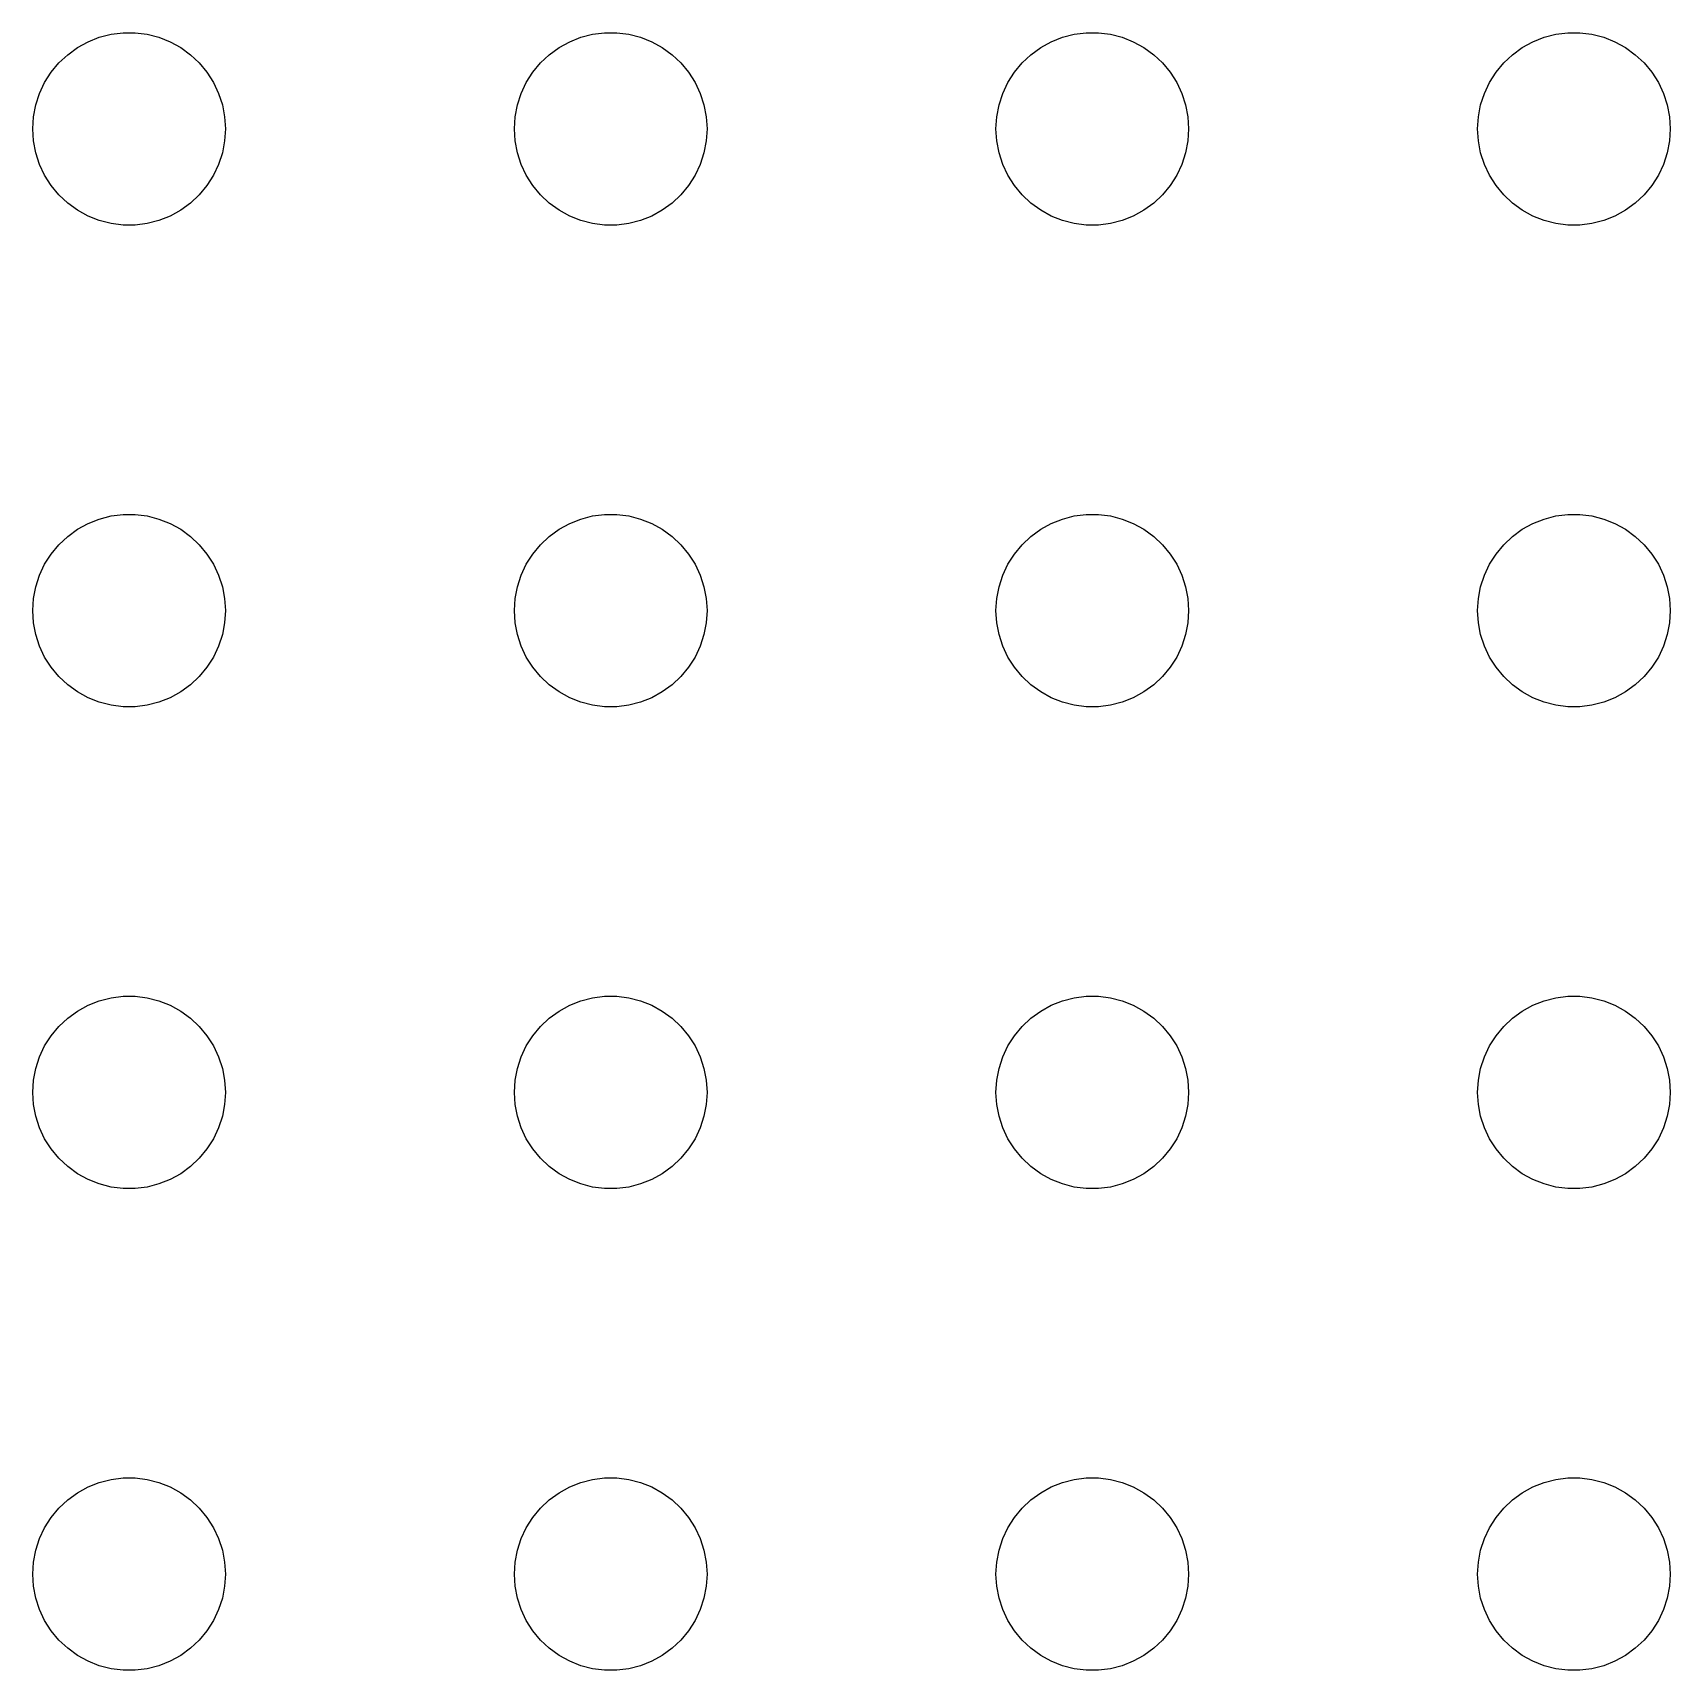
# Model space of a CAD drawing. Header units: metres. Extents: x -134 to 134, y -134 to 134.
# Drawn here: x 36 to 61.5, y -99 to -73.5 of the extents above; entities that cross this region are included whole.
import ezdxf

# ---------------------------------------------------------------- set-up
doc = ezdxf.new("R2010")
doc.units = ezdxf.units.M

msp = doc.modelspace()

# ---------------------------------------------------------------- linework, layer by layer
for p, q in [((36.6963, -73.7335), (36.8613, -73.6428)), ((36.8613, -73.6428), (37.0365, -73.5734)), ((37.0365, -73.5734), (37.2189, -73.5266)), ((37.2189, -73.5266), (37.4058, -73.503)), ((37.4058, -73.503), (37.5942, -73.503)), ((37.5942, -73.503), (37.7811, -73.5266)), ((37.7811, -73.5266), (37.9635, -73.5734)), ((37.9635, -73.5734), (38.1387, -73.6428)), ((38.1387, -73.6428), (38.3037, -73.7335)), ((44.1963, -73.7335), (44.3613, -73.6428)), ((44.3613, -73.6428), (44.5365, -73.5734)), ((44.5365, -73.5734), (44.7189, -73.5266)), ((44.7189, -73.5266), (44.9058, -73.503)), ((44.9058, -73.503), (45.0942, -73.503)), ((45.0942, -73.503), (45.2811, -73.5266)), ((45.2811, -73.5266), (45.4635, -73.5734)), ((45.4635, -73.5734), (45.6387, -73.6428)), ((45.6387, -73.6428), (45.8037, -73.7335)), ((51.6963, -73.7335), (51.8613, -73.6428)), ((51.8613, -73.6428), (52.0365, -73.5734)), ((52.0365, -73.5734), (52.2189, -73.5266)), ((52.2189, -73.5266), (52.4058, -73.503)), ((52.4058, -73.503), (52.5942, -73.503)), ((52.5942, -73.503), (52.7811, -73.5266)), ((52.7811, -73.5266), (52.9635, -73.5734)), ((52.9635, -73.5734), (53.1387, -73.6428)), ((53.1387, -73.6428), (53.3037, -73.7335)), ((59.1963, -73.7335), (59.3613, -73.6428)), ((59.3613, -73.6428), (59.5365, -73.5734)), ((59.5365, -73.5734), (59.7189, -73.5266)), ((59.7189, -73.5266), (59.9058, -73.503)), ((59.9058, -73.503), (60.0942, -73.503)), ((60.0942, -73.503), (60.2811, -73.5266)), ((60.2811, -73.5266), (60.4635, -73.5734)), ((60.4635, -73.5734), (60.6387, -73.6428)), ((60.6387, -73.6428), (60.8037, -73.7335)), ((36.4065, -73.9732), (36.5439, -73.8442)), ((36.5439, -73.8442), (36.6963, -73.7335)), ((38.3037, -73.7335), (38.4561, -73.8442)), ((38.4561, -73.8442), (38.5934, -73.9732)), ((43.9065, -73.9732), (44.0439, -73.8442)), ((44.0439, -73.8442), (44.1963, -73.7335)), ((45.8037, -73.7335), (45.9561, -73.8442)), ((45.9561, -73.8442), (46.0934, -73.9732)), ((51.4065, -73.9732), (51.5439, -73.8442)), ((51.5439, -73.8442), (51.6963, -73.7335)), ((53.3037, -73.7335), (53.4561, -73.8442)), ((53.4561, -73.8442), (53.5934, -73.9732)), ((58.9065, -73.9732), (59.0439, -73.8442)), ((59.0439, -73.8442), (59.1963, -73.7335)), ((60.8037, -73.7335), (60.9561, -73.8442)), ((60.9561, -73.8442), (61.0934, -73.9732)), ((36.1855, -74.2774), (36.2865, -74.1183)), ((36.2865, -74.1183), (36.4065, -73.9732)), ((38.5934, -73.9732), (38.7135, -74.1183)), ((38.7135, -74.1183), (38.8145, -74.2774)), ((43.6855, -74.2774), (43.7865, -74.1183)), ((43.7865, -74.1183), (43.9065, -73.9732)), ((46.0934, -73.9732), (46.2135, -74.1183)), ((46.2135, -74.1183), (46.3145, -74.2774)), ((51.1855, -74.2774), (51.2865, -74.1183)), ((51.2865, -74.1183), (51.4065, -73.9732)), ((53.5934, -73.9732), (53.7135, -74.1183)), ((53.7135, -74.1183), (53.8145, -74.2774)), ((58.6855, -74.2774), (58.7865, -74.1183)), ((58.7865, -74.1183), (58.9065, -73.9732)), ((61.0934, -73.9732), (61.2135, -74.1183)), ((61.2135, -74.1183), (61.3145, -74.2774)), ((36.0471, -74.627), (36.1053, -74.4478)), ((36.1053, -74.4478), (36.1855, -74.2774)), ((38.8145, -74.2774), (38.8947, -74.4478)), ((38.8947, -74.4478), (38.9529, -74.627)), ((43.5471, -74.627), (43.6053, -74.4478)), ((43.6053, -74.4478), (43.6855, -74.2774)), ((46.3145, -74.2774), (46.3947, -74.4478)), ((46.3947, -74.4478), (46.4529, -74.627)), ((51.0471, -74.627), (51.1053, -74.4478)), ((51.1053, -74.4478), (51.1855, -74.2774)), ((53.8145, -74.2774), (53.8947, -74.4478)), ((53.8947, -74.4478), (53.9529, -74.627)), ((58.5471, -74.627), (58.6053, -74.4478)), ((58.6053, -74.4478), (58.6855, -74.2774)), ((61.3145, -74.2774), (61.3947, -74.4478)), ((61.3947, -74.4478), (61.4529, -74.627)), ((36.0118, -74.812), (36.0471, -74.627)), ((38.9529, -74.627), (38.9882, -74.812)), ((43.5118, -74.812), (43.5471, -74.627)), ((46.4529, -74.627), (46.4882, -74.812)), ((51.0118, -74.812), (51.0471, -74.627)), ((53.9529, -74.627), (53.9882, -74.812)), ((58.5118, -74.812), (58.5471, -74.627)), ((61.4529, -74.627), (61.4882, -74.812)), ((36, -75), (36.0118, -74.812)), ((38.9882, -74.812), (39, -75)), ((43.5, -75), (43.5118, -74.812)), ((46.4882, -74.812), (46.5, -75)), ((51, -75), (51.0118, -74.812)), ((53.9882, -74.812), (54, -75)), ((58.5, -75), (58.5118, -74.812)), ((61.4882, -74.812), (61.5, -75)), ((36.0118, -75.188), (36, -75)), ((36.0471, -75.373), (36.0118, -75.188)), ((38.9882, -75.188), (38.9529, -75.373)), ((39, -75), (38.9882, -75.188)), ((43.5118, -75.188), (43.5, -75)), ((43.5471, -75.373), (43.5118, -75.188)), ((46.4882, -75.188), (46.4529, -75.373)), ((46.5, -75), (46.4882, -75.188)), ((51.0118, -75.188), (51, -75)), ((51.0471, -75.373), (51.0118, -75.188)), ((53.9882, -75.188), (53.9529, -75.373)), ((54, -75), (53.9882, -75.188)), ((58.5118, -75.188), (58.5, -75)), ((58.5471, -75.373), (58.5118, -75.188)), ((61.4882, -75.188), (61.4529, -75.373)), ((61.5, -75), (61.4882, -75.188)), ((36.1053, -75.5522), (36.0471, -75.373)), ((38.9529, -75.373), (38.8947, -75.5522)), ((43.6053, -75.5522), (43.5471, -75.373)), ((46.4529, -75.373), (46.3947, -75.5522)), ((51.1053, -75.5522), (51.0471, -75.373)), ((53.9529, -75.373), (53.8947, -75.5522)), ((58.6053, -75.5522), (58.5471, -75.373)), ((61.4529, -75.373), (61.3947, -75.5522)), ((36.1855, -75.7226), (36.1053, -75.5522)), ((36.2865, -75.8817), (36.1855, -75.7226)), ((38.8145, -75.7226), (38.7135, -75.8817)), ((38.8947, -75.5522), (38.8145, -75.7226)), ((43.6855, -75.7226), (43.6053, -75.5522)), ((43.7865, -75.8817), (43.6855, -75.7226)), ((46.3145, -75.7226), (46.2135, -75.8817)), ((46.3947, -75.5522), (46.3145, -75.7226)), ((51.1855, -75.7226), (51.1053, -75.5522)), ((51.2865, -75.8817), (51.1855, -75.7226)), ((53.8145, -75.7226), (53.7135, -75.8817)), ((53.8947, -75.5522), (53.8145, -75.7226)), ((58.6855, -75.7226), (58.6053, -75.5522)), ((58.7865, -75.8817), (58.6855, -75.7226)), ((61.3145, -75.7226), (61.2135, -75.8817)), ((61.3947, -75.5522), (61.3145, -75.7226)), ((36.4065, -76.0268), (36.2865, -75.8817)), ((38.7135, -75.8817), (38.5934, -76.0268)), ((43.9065, -76.0268), (43.7865, -75.8817)), ((46.2135, -75.8817), (46.0934, -76.0268)), ((51.4065, -76.0268), (51.2865, -75.8817)), ((53.7135, -75.8817), (53.5934, -76.0268)), ((58.9065, -76.0268), (58.7865, -75.8817)), ((61.2135, -75.8817), (61.0934, -76.0268)), ((36.5439, -76.1558), (36.4065, -76.0268)), ((36.6963, -76.2665), (36.5439, -76.1558)), ((38.4561, -76.1558), (38.3037, -76.2665)), ((38.5934, -76.0268), (38.4561, -76.1558)), ((44.0439, -76.1558), (43.9065, -76.0268)), ((44.1963, -76.2665), (44.0439, -76.1558)), ((45.9561, -76.1558), (45.8037, -76.2665)), ((46.0934, -76.0268), (45.9561, -76.1558)), ((51.5439, -76.1558), (51.4065, -76.0268)), ((51.6963, -76.2665), (51.5439, -76.1558)), ((53.4561, -76.1558), (53.3037, -76.2665)), ((53.5934, -76.0268), (53.4561, -76.1558)), ((59.0439, -76.1558), (58.9065, -76.0268)), ((59.1963, -76.2665), (59.0439, -76.1558)), ((60.9561, -76.1558), (60.8037, -76.2665)), ((61.0934, -76.0268), (60.9561, -76.1558)), ((36.8613, -76.3572), (36.6963, -76.2665)), ((37.0365, -76.4266), (36.8613, -76.3572)), ((37.2189, -76.4734), (37.0365, -76.4266)), ((37.4058, -76.497), (37.2189, -76.4734)), ((37.5942, -76.497), (37.4058, -76.497)), ((37.7811, -76.4734), (37.5942, -76.497)), ((37.9635, -76.4266), (37.7811, -76.4734)), ((38.1387, -76.3572), (37.9635, -76.4266)), ((38.3037, -76.2665), (38.1387, -76.3572)), ((44.3613, -76.3572), (44.1963, -76.2665)), ((44.5365, -76.4266), (44.3613, -76.3572)), ((44.7189, -76.4734), (44.5365, -76.4266)), ((44.9058, -76.497), (44.7189, -76.4734)), ((45.0942, -76.497), (44.9058, -76.497)), ((45.2811, -76.4734), (45.0942, -76.497)), ((45.4635, -76.4266), (45.2811, -76.4734)), ((45.6387, -76.3572), (45.4635, -76.4266)), ((45.8037, -76.2665), (45.6387, -76.3572)), ((51.8613, -76.3572), (51.6963, -76.2665)), ((52.0365, -76.4266), (51.8613, -76.3572)), ((52.2189, -76.4734), (52.0365, -76.4266)), ((52.4058, -76.497), (52.2189, -76.4734)), ((52.5942, -76.497), (52.4058, -76.497)), ((52.7811, -76.4734), (52.5942, -76.497)), ((52.9635, -76.4266), (52.7811, -76.4734)), ((53.1387, -76.3572), (52.9635, -76.4266)), ((53.3037, -76.2665), (53.1387, -76.3572)), ((59.3613, -76.3572), (59.1963, -76.2665)), ((59.5365, -76.4266), (59.3613, -76.3572)), ((59.7189, -76.4734), (59.5365, -76.4266)), ((59.9058, -76.497), (59.7189, -76.4734)), ((60.0942, -76.497), (59.9058, -76.497)), ((60.2811, -76.4734), (60.0942, -76.497)), ((60.4635, -76.4266), (60.2811, -76.4734)), ((60.6387, -76.3572), (60.4635, -76.4266)), ((60.8037, -76.2665), (60.6387, -76.3572)), ((36.8613, -81.1428), (37.0365, -81.0734)), ((37.0365, -81.0734), (37.2189, -81.0266)), ((37.2189, -81.0266), (37.4058, -81.003)), ((37.4058, -81.003), (37.5942, -81.003)), ((37.5942, -81.003), (37.7811, -81.0266)), ((37.7811, -81.0266), (37.9635, -81.0734)), ((37.9635, -81.0734), (38.1387, -81.1428)), ((44.3613, -81.1428), (44.5365, -81.0734)), ((44.5365, -81.0734), (44.7189, -81.0266)), ((44.7189, -81.0266), (44.9058, -81.003)), ((44.9058, -81.003), (45.0942, -81.003)), ((45.0942, -81.003), (45.2811, -81.0266)), ((45.2811, -81.0266), (45.4635, -81.0734)), ((45.4635, -81.0734), (45.6387, -81.1428)), ((51.8613, -81.1428), (52.0365, -81.0734)), ((52.0365, -81.0734), (52.2189, -81.0266)), ((52.2189, -81.0266), (52.4058, -81.003)), ((52.4058, -81.003), (52.5942, -81.003)), ((52.5942, -81.003), (52.7811, -81.0266)), ((52.7811, -81.0266), (52.9635, -81.0734)), ((52.9635, -81.0734), (53.1387, -81.1428)), ((59.3613, -81.1428), (59.5365, -81.0734)), ((59.5365, -81.0734), (59.7189, -81.0266)), ((59.7189, -81.0266), (59.9058, -81.003)), ((59.9058, -81.003), (60.0942, -81.003)), ((60.0942, -81.003), (60.2811, -81.0266)), ((60.2811, -81.0266), (60.4635, -81.0734)), ((60.4635, -81.0734), (60.6387, -81.1428)), ((36.4065, -81.4732), (36.5439, -81.3442)), ((36.5439, -81.3442), (36.6963, -81.2335)), ((36.6963, -81.2335), (36.8613, -81.1428)), ((38.1387, -81.1428), (38.3037, -81.2335)), ((38.3037, -81.2335), (38.4561, -81.3442)), ((38.4561, -81.3442), (38.5934, -81.4732)), ((43.9065, -81.4732), (44.0439, -81.3442)), ((44.0439, -81.3442), (44.1963, -81.2335)), ((44.1963, -81.2335), (44.3613, -81.1428)), ((45.6387, -81.1428), (45.8037, -81.2335)), ((45.8037, -81.2335), (45.9561, -81.3442)), ((45.9561, -81.3442), (46.0934, -81.4732)), ((51.4065, -81.4732), (51.5439, -81.3442)), ((51.5439, -81.3442), (51.6963, -81.2335)), ((51.6963, -81.2335), (51.8613, -81.1428)), ((53.1387, -81.1428), (53.3037, -81.2335)), ((53.3037, -81.2335), (53.4561, -81.3442)), ((53.4561, -81.3442), (53.5934, -81.4732)), ((58.9065, -81.4732), (59.0439, -81.3442)), ((59.0439, -81.3442), (59.1963, -81.2335)), ((59.1963, -81.2335), (59.3613, -81.1428)), ((60.6387, -81.1428), (60.8037, -81.2335)), ((60.8037, -81.2335), (60.9561, -81.3442)), ((60.9561, -81.3442), (61.0934, -81.4732)), ((36.2865, -81.6183), (36.4065, -81.4732)), ((38.5934, -81.4732), (38.7135, -81.6183)), ((43.7865, -81.6183), (43.9065, -81.4732)), ((46.0934, -81.4732), (46.2135, -81.6183)), ((51.2865, -81.6183), (51.4065, -81.4732)), ((53.5934, -81.4732), (53.7135, -81.6183)), ((58.7865, -81.6183), (58.9065, -81.4732)), ((61.0934, -81.4732), (61.2135, -81.6183)), ((36.1053, -81.9478), (36.1855, -81.7774)), ((36.1855, -81.7774), (36.2865, -81.6183)), ((38.7135, -81.6183), (38.8145, -81.7774)), ((38.8145, -81.7774), (38.8947, -81.9478)), ((43.6053, -81.9478), (43.6855, -81.7774)), ((43.6855, -81.7774), (43.7865, -81.6183)), ((46.2135, -81.6183), (46.3145, -81.7774)), ((46.3145, -81.7774), (46.3947, -81.9478)), ((51.1053, -81.9478), (51.1855, -81.7774)), ((51.1855, -81.7774), (51.2865, -81.6183)), ((53.7135, -81.6183), (53.8145, -81.7774)), ((53.8145, -81.7774), (53.8947, -81.9478)), ((58.6053, -81.9478), (58.6855, -81.7774)), ((58.6855, -81.7774), (58.7865, -81.6183)), ((61.2135, -81.6183), (61.3145, -81.7774)), ((61.3145, -81.7774), (61.3947, -81.9478)), ((36.0471, -82.127), (36.1053, -81.9478)), ((38.8947, -81.9478), (38.9529, -82.127)), ((43.5471, -82.127), (43.6053, -81.9478)), ((46.3947, -81.9478), (46.4529, -82.127)), ((51.0471, -82.127), (51.1053, -81.9478)), ((53.8947, -81.9478), (53.9529, -82.127)), ((58.5471, -82.127), (58.6053, -81.9478)), ((61.3947, -81.9478), (61.4529, -82.127)), ((36, -82.5), (36.0118, -82.312)), ((36.0118, -82.312), (36.0471, -82.127)), ((38.9529, -82.127), (38.9882, -82.312)), ((38.9882, -82.312), (39, -82.5)), ((43.5, -82.5), (43.5118, -82.312)), ((43.5118, -82.312), (43.5471, -82.127)), ((46.4529, -82.127), (46.4882, -82.312)), ((46.4882, -82.312), (46.5, -82.5)), ((51, -82.5), (51.0118, -82.312)), ((51.0118, -82.312), (51.0471, -82.127)), ((53.9529, -82.127), (53.9882, -82.312)), ((53.9882, -82.312), (54, -82.5)), ((58.5, -82.5), (58.5118, -82.312)), ((58.5118, -82.312), (58.5471, -82.127)), ((61.4529, -82.127), (61.4882, -82.312)), ((61.4882, -82.312), (61.5, -82.5)), ((36.0118, -82.688), (36, -82.5)), ((39, -82.5), (38.9882, -82.688)), ((43.5118, -82.688), (43.5, -82.5)), ((46.5, -82.5), (46.4882, -82.688)), ((51.0118, -82.688), (51, -82.5)), ((54, -82.5), (53.9882, -82.688)), ((58.5118, -82.688), (58.5, -82.5)), ((61.5, -82.5), (61.4882, -82.688)), ((36.0471, -82.873), (36.0118, -82.688)), ((36.1053, -83.0522), (36.0471, -82.873)), ((38.9529, -82.873), (38.8947, -83.0522)), ((38.9882, -82.688), (38.9529, -82.873)), ((43.5471, -82.873), (43.5118, -82.688)), ((43.6053, -83.0522), (43.5471, -82.873)), ((46.4529, -82.873), (46.3947, -83.0522)), ((46.4882, -82.688), (46.4529, -82.873)), ((51.0471, -82.873), (51.0118, -82.688)), ((51.1053, -83.0522), (51.0471, -82.873)), ((53.9529, -82.873), (53.8947, -83.0522)), ((53.9882, -82.688), (53.9529, -82.873)), ((58.5471, -82.873), (58.5118, -82.688)), ((58.6053, -83.0522), (58.5471, -82.873)), ((61.4529, -82.873), (61.3947, -83.0522)), ((61.4882, -82.688), (61.4529, -82.873)), ((36.1855, -83.2226), (36.1053, -83.0522)), ((38.8947, -83.0522), (38.8145, -83.2226)), ((43.6855, -83.2226), (43.6053, -83.0522)), ((46.3947, -83.0522), (46.3145, -83.2226)), ((51.1855, -83.2226), (51.1053, -83.0522)), ((53.8947, -83.0522), (53.8145, -83.2226)), ((58.6855, -83.2226), (58.6053, -83.0522)), ((61.3947, -83.0522), (61.3145, -83.2226)), ((36.2865, -83.3817), (36.1855, -83.2226)), ((36.4065, -83.5268), (36.2865, -83.3817)), ((38.7135, -83.3817), (38.5934, -83.5268)), ((38.8145, -83.2226), (38.7135, -83.3817)), ((43.7865, -83.3817), (43.6855, -83.2226)), ((43.9065, -83.5268), (43.7865, -83.3817)), ((46.2135, -83.3817), (46.0934, -83.5268)), ((46.3145, -83.2226), (46.2135, -83.3817)), ((51.2865, -83.3817), (51.1855, -83.2226)), ((51.4065, -83.5268), (51.2865, -83.3817)), ((53.7135, -83.3817), (53.5934, -83.5268)), ((53.8145, -83.2226), (53.7135, -83.3817)), ((58.7865, -83.3817), (58.6855, -83.2226)), ((58.9065, -83.5268), (58.7865, -83.3817)), ((61.2135, -83.3817), (61.0934, -83.5268)), ((61.3145, -83.2226), (61.2135, -83.3817)), ((36.5439, -83.6558), (36.4065, -83.5268)), ((38.5934, -83.5268), (38.4561, -83.6558)), ((44.0439, -83.6558), (43.9065, -83.5268)), ((46.0934, -83.5268), (45.9561, -83.6558)), ((51.5439, -83.6558), (51.4065, -83.5268)), ((53.5934, -83.5268), (53.4561, -83.6558)), ((59.0439, -83.6558), (58.9065, -83.5268)), ((61.0934, -83.5268), (60.9561, -83.6558)), ((36.6963, -83.7665), (36.5439, -83.6558)), ((36.8613, -83.8572), (36.6963, -83.7665)), ((37.0365, -83.9266), (36.8613, -83.8572)), ((38.1387, -83.8572), (37.9635, -83.9266)), ((38.3037, -83.7665), (38.1387, -83.8572)), ((38.4561, -83.6558), (38.3037, -83.7665)), ((44.1963, -83.7665), (44.0439, -83.6558)), ((44.3613, -83.8572), (44.1963, -83.7665)), ((44.5365, -83.9266), (44.3613, -83.8572)), ((45.6387, -83.8572), (45.4635, -83.9266)), ((45.8037, -83.7665), (45.6387, -83.8572)), ((45.9561, -83.6558), (45.8037, -83.7665)), ((51.6963, -83.7665), (51.5439, -83.6558)), ((51.8613, -83.8572), (51.6963, -83.7665)), ((52.0365, -83.9266), (51.8613, -83.8572)), ((53.1387, -83.8572), (52.9635, -83.9266)), ((53.3037, -83.7665), (53.1387, -83.8572)), ((53.4561, -83.6558), (53.3037, -83.7665)), ((59.1963, -83.7665), (59.0439, -83.6558)), ((59.3613, -83.8572), (59.1963, -83.7665)), ((59.5365, -83.9266), (59.3613, -83.8572)), ((60.6387, -83.8572), (60.4635, -83.9266)), ((60.8037, -83.7665), (60.6387, -83.8572)), ((60.9561, -83.6558), (60.8037, -83.7665)), ((37.2189, -83.9734), (37.0365, -83.9266)), ((37.4058, -83.997), (37.2189, -83.9734)), ((37.5942, -83.997), (37.4058, -83.997)), ((37.7811, -83.9734), (37.5942, -83.997)), ((37.9635, -83.9266), (37.7811, -83.9734)), ((44.7189, -83.9734), (44.5365, -83.9266)), ((44.9058, -83.997), (44.7189, -83.9734)), ((45.0942, -83.997), (44.9058, -83.997)), ((45.2811, -83.9734), (45.0942, -83.997)), ((45.4635, -83.9266), (45.2811, -83.9734)), ((52.2189, -83.9734), (52.0365, -83.9266)), ((52.4058, -83.997), (52.2189, -83.9734)), ((52.5942, -83.997), (52.4058, -83.997)), ((52.7811, -83.9734), (52.5942, -83.997)), ((52.9635, -83.9266), (52.7811, -83.9734)), ((59.7189, -83.9734), (59.5365, -83.9266)), ((59.9058, -83.997), (59.7189, -83.9734)), ((60.0942, -83.997), (59.9058, -83.997)), ((60.2811, -83.9734), (60.0942, -83.997)), ((60.4635, -83.9266), (60.2811, -83.9734)), ((36.5439, -88.8442), (36.6963, -88.7335)), ((36.6963, -88.7335), (36.8613, -88.6428)), ((36.8613, -88.6428), (37.0365, -88.5734)), ((37.0365, -88.5734), (37.2189, -88.5266)), ((37.2189, -88.5266), (37.4058, -88.503)), ((37.4058, -88.503), (37.5942, -88.503)), ((37.5942, -88.503), (37.7811, -88.5266)), ((37.7811, -88.5266), (37.9635, -88.5734)), ((37.9635, -88.5734), (38.1387, -88.6428)), ((38.1387, -88.6428), (38.3037, -88.7335)), ((38.3037, -88.7335), (38.4561, -88.8442)), ((44.0439, -88.8442), (44.1963, -88.7335)), ((44.1963, -88.7335), (44.3613, -88.6428)), ((44.3613, -88.6428), (44.5365, -88.5734)), ((44.5365, -88.5734), (44.7189, -88.5266)), ((44.7189, -88.5266), (44.9058, -88.503)), ((44.9058, -88.503), (45.0942, -88.503)), ((45.0942, -88.503), (45.2811, -88.5266)), ((45.2811, -88.5266), (45.4635, -88.5734)), ((45.4635, -88.5734), (45.6387, -88.6428)), ((45.6387, -88.6428), (45.8037, -88.7335)), ((45.8037, -88.7335), (45.9561, -88.8442)), ((51.5439, -88.8442), (51.6963, -88.7335)), ((51.6963, -88.7335), (51.8613, -88.6428)), ((51.8613, -88.6428), (52.0365, -88.5734)), ((52.0365, -88.5734), (52.2189, -88.5266)), ((52.2189, -88.5266), (52.4058, -88.503)), ((52.4058, -88.503), (52.5942, -88.503)), ((52.5942, -88.503), (52.7811, -88.5266)), ((52.7811, -88.5266), (52.9635, -88.5734)), ((52.9635, -88.5734), (53.1387, -88.6428)), ((53.1387, -88.6428), (53.3037, -88.7335)), ((53.3037, -88.7335), (53.4561, -88.8442)), ((59.0439, -88.8442), (59.1963, -88.7335)), ((59.1963, -88.7335), (59.3613, -88.6428)), ((59.3613, -88.6428), (59.5365, -88.5734)), ((59.5365, -88.5734), (59.7189, -88.5266)), ((59.7189, -88.5266), (59.9058, -88.503)), ((59.9058, -88.503), (60.0942, -88.503)), ((60.0942, -88.503), (60.2811, -88.5266)), ((60.2811, -88.5266), (60.4635, -88.5734)), ((60.4635, -88.5734), (60.6387, -88.6428)), ((60.6387, -88.6428), (60.8037, -88.7335)), ((60.8037, -88.7335), (60.9561, -88.8442)), ((36.2865, -89.1183), (36.4065, -88.9732)), ((36.4065, -88.9732), (36.5439, -88.8442)), ((38.4561, -88.8442), (38.5934, -88.9732)), ((38.5934, -88.9732), (38.7135, -89.1183)), ((43.7865, -89.1183), (43.9065, -88.9732)), ((43.9065, -88.9732), (44.0439, -88.8442)), ((45.9561, -88.8442), (46.0934, -88.9732)), ((46.0934, -88.9732), (46.2135, -89.1183)), ((51.2865, -89.1183), (51.4065, -88.9732)), ((51.4065, -88.9732), (51.5439, -88.8442)), ((53.4561, -88.8442), (53.5934, -88.9732)), ((53.5934, -88.9732), (53.7135, -89.1183)), ((58.7865, -89.1183), (58.9065, -88.9732)), ((58.9065, -88.9732), (59.0439, -88.8442)), ((60.9561, -88.8442), (61.0934, -88.9732)), ((61.0934, -88.9732), (61.2135, -89.1183)), ((36.1855, -89.2774), (36.2865, -89.1183)), ((38.7135, -89.1183), (38.8145, -89.2774)), ((43.6855, -89.2774), (43.7865, -89.1183)), ((46.2135, -89.1183), (46.3145, -89.2774)), ((51.1855, -89.2774), (51.2865, -89.1183)), ((53.7135, -89.1183), (53.8145, -89.2774)), ((58.6855, -89.2774), (58.7865, -89.1183)), ((61.2135, -89.1183), (61.3145, -89.2774)), ((36.0471, -89.627), (36.1053, -89.4478)), ((36.1053, -89.4478), (36.1855, -89.2774)), ((38.8145, -89.2774), (38.8947, -89.4478)), ((38.8947, -89.4478), (38.9529, -89.627)), ((43.5471, -89.627), (43.6053, -89.4478)), ((43.6053, -89.4478), (43.6855, -89.2774)), ((46.3145, -89.2774), (46.3947, -89.4478)), ((46.3947, -89.4478), (46.4529, -89.627)), ((51.0471, -89.627), (51.1053, -89.4478)), ((51.1053, -89.4478), (51.1855, -89.2774)), ((53.8145, -89.2774), (53.8947, -89.4478)), ((53.8947, -89.4478), (53.9529, -89.627)), ((58.5471, -89.627), (58.6053, -89.4478)), ((58.6053, -89.4478), (58.6855, -89.2774)), ((61.3145, -89.2774), (61.3947, -89.4478)), ((61.3947, -89.4478), (61.4529, -89.627)), ((36.0118, -89.812), (36.0471, -89.627)), ((38.9529, -89.627), (38.9882, -89.812)), ((43.5118, -89.812), (43.5471, -89.627)), ((46.4529, -89.627), (46.4882, -89.812)), ((51.0118, -89.812), (51.0471, -89.627)), ((53.9529, -89.627), (53.9882, -89.812)), ((58.5118, -89.812), (58.5471, -89.627)), ((61.4529, -89.627), (61.4882, -89.812)), ((36, -90), (36.0118, -89.812)), ((36.0118, -90.188), (36, -90)), ((38.9882, -89.812), (39, -90)), ((39, -90), (38.9882, -90.188)), ((43.5, -90), (43.5118, -89.812)), ((43.5118, -90.188), (43.5, -90)), ((46.4882, -89.812), (46.5, -90)), ((46.5, -90), (46.4882, -90.188)), ((51, -90), (51.0118, -89.812)), ((51.0118, -90.188), (51, -90)), ((53.9882, -89.812), (54, -90)), ((54, -90), (53.9882, -90.188)), ((58.5, -90), (58.5118, -89.812)), ((58.5118, -90.188), (58.5, -90)), ((61.4882, -89.812), (61.5, -90)), ((61.5, -90), (61.4882, -90.188)), ((36.0471, -90.373), (36.0118, -90.188)), ((38.9882, -90.188), (38.9529, -90.373)), ((43.5471, -90.373), (43.5118, -90.188)), ((46.4882, -90.188), (46.4529, -90.373)), ((51.0471, -90.373), (51.0118, -90.188)), ((53.9882, -90.188), (53.9529, -90.373)), ((58.5471, -90.373), (58.5118, -90.188)), ((61.4882, -90.188), (61.4529, -90.373)), ((36.1053, -90.5522), (36.0471, -90.373)), ((38.9529, -90.373), (38.8947, -90.5522)), ((43.6053, -90.5522), (43.5471, -90.373)), ((46.4529, -90.373), (46.3947, -90.5522)), ((51.1053, -90.5522), (51.0471, -90.373)), ((53.9529, -90.373), (53.8947, -90.5522)), ((58.6053, -90.5522), (58.5471, -90.373)), ((61.4529, -90.373), (61.3947, -90.5522)), ((36.1855, -90.7226), (36.1053, -90.5522)), ((36.2865, -90.8817), (36.1855, -90.7226)), ((38.8145, -90.7226), (38.7135, -90.8817)), ((38.8947, -90.5522), (38.8145, -90.7226)), ((43.6855, -90.7226), (43.6053, -90.5522)), ((43.7865, -90.8817), (43.6855, -90.7226)), ((46.3145, -90.7226), (46.2135, -90.8817)), ((46.3947, -90.5522), (46.3145, -90.7226)), ((51.1855, -90.7226), (51.1053, -90.5522)), ((51.2865, -90.8817), (51.1855, -90.7226)), ((53.8145, -90.7226), (53.7135, -90.8817)), ((53.8947, -90.5522), (53.8145, -90.7226)), ((58.6855, -90.7226), (58.6053, -90.5522)), ((58.7865, -90.8817), (58.6855, -90.7226)), ((61.3145, -90.7226), (61.2135, -90.8817)), ((61.3947, -90.5522), (61.3145, -90.7226)), ((36.4065, -91.0268), (36.2865, -90.8817)), ((36.5439, -91.1558), (36.4065, -91.0268)), ((38.5934, -91.0268), (38.4561, -91.1558)), ((38.7135, -90.8817), (38.5934, -91.0268)), ((43.9065, -91.0268), (43.7865, -90.8817)), ((44.0439, -91.1558), (43.9065, -91.0268)), ((46.0934, -91.0268), (45.9561, -91.1558)), ((46.2135, -90.8817), (46.0934, -91.0268)), ((51.4065, -91.0268), (51.2865, -90.8817)), ((51.5439, -91.1558), (51.4065, -91.0268)), ((53.5934, -91.0268), (53.4561, -91.1558)), ((53.7135, -90.8817), (53.5934, -91.0268)), ((58.9065, -91.0268), (58.7865, -90.8817)), ((59.0439, -91.1558), (58.9065, -91.0268)), ((61.0934, -91.0268), (60.9561, -91.1558)), ((61.2135, -90.8817), (61.0934, -91.0268)), ((36.6963, -91.2665), (36.5439, -91.1558)), ((36.8613, -91.3572), (36.6963, -91.2665)), ((38.3037, -91.2665), (38.1387, -91.3572)), ((38.4561, -91.1558), (38.3037, -91.2665)), ((44.1963, -91.2665), (44.0439, -91.1558)), ((44.3613, -91.3572), (44.1963, -91.2665)), ((45.8037, -91.2665), (45.6387, -91.3572)), ((45.9561, -91.1558), (45.8037, -91.2665)), ((51.6963, -91.2665), (51.5439, -91.1558)), ((51.8613, -91.3572), (51.6963, -91.2665)), ((53.3037, -91.2665), (53.1387, -91.3572)), ((53.4561, -91.1558), (53.3037, -91.2665)), ((59.1963, -91.2665), (59.0439, -91.1558)), ((59.3613, -91.3572), (59.1963, -91.2665)), ((60.8037, -91.2665), (60.6387, -91.3572)), ((60.9561, -91.1558), (60.8037, -91.2665)), ((37.0365, -91.4266), (36.8613, -91.3572)), ((37.2189, -91.4734), (37.0365, -91.4266)), ((37.4058, -91.497), (37.2189, -91.4734)), ((37.5942, -91.497), (37.4058, -91.497)), ((37.7811, -91.4734), (37.5942, -91.497)), ((37.9635, -91.4266), (37.7811, -91.4734)), ((38.1387, -91.3572), (37.9635, -91.4266)), ((44.5365, -91.4266), (44.3613, -91.3572)), ((44.7189, -91.4734), (44.5365, -91.4266)), ((44.9058, -91.497), (44.7189, -91.4734)), ((45.0942, -91.497), (44.9058, -91.497)), ((45.2811, -91.4734), (45.0942, -91.497)), ((45.4635, -91.4266), (45.2811, -91.4734)), ((45.6387, -91.3572), (45.4635, -91.4266)), ((52.0365, -91.4266), (51.8613, -91.3572)), ((52.2189, -91.4734), (52.0365, -91.4266)), ((52.4058, -91.497), (52.2189, -91.4734)), ((52.5942, -91.497), (52.4058, -91.497)), ((52.7811, -91.4734), (52.5942, -91.497)), ((52.9635, -91.4266), (52.7811, -91.4734)), ((53.1387, -91.3572), (52.9635, -91.4266)), ((59.5365, -91.4266), (59.3613, -91.3572)), ((59.7189, -91.4734), (59.5365, -91.4266)), ((59.9058, -91.497), (59.7189, -91.4734)), ((60.0942, -91.497), (59.9058, -91.497)), ((60.2811, -91.4734), (60.0942, -91.497)), ((60.4635, -91.4266), (60.2811, -91.4734)), ((60.6387, -91.3572), (60.4635, -91.4266)), ((36.8613, -96.1428), (37.0365, -96.0734)), ((37.0365, -96.0734), (37.2189, -96.0266)), ((37.2189, -96.0266), (37.4058, -96.003)), ((37.4058, -96.003), (37.5942, -96.003)), ((37.5942, -96.003), (37.7811, -96.0266)), ((37.7811, -96.0266), (37.9635, -96.0734)), ((37.9635, -96.0734), (38.1387, -96.1428)), ((44.3613, -96.1428), (44.5365, -96.0734)), ((44.5365, -96.0734), (44.7189, -96.0266)), ((44.7189, -96.0266), (44.9058, -96.003)), ((44.9058, -96.003), (45.0942, -96.003)), ((45.0942, -96.003), (45.2811, -96.0266)), ((45.2811, -96.0266), (45.4635, -96.0734)), ((45.4635, -96.0734), (45.6387, -96.1428)), ((51.8613, -96.1428), (52.0365, -96.0734)), ((52.0365, -96.0734), (52.2189, -96.0266)), ((52.2189, -96.0266), (52.4058, -96.003)), ((52.4058, -96.003), (52.5942, -96.003)), ((52.5942, -96.003), (52.7811, -96.0266)), ((52.7811, -96.0266), (52.9635, -96.0734)), ((52.9635, -96.0734), (53.1387, -96.1428)), ((59.3613, -96.1428), (59.5365, -96.0734)), ((59.5365, -96.0734), (59.7189, -96.0266)), ((59.7189, -96.0266), (59.9058, -96.003)), ((59.9058, -96.003), (60.0942, -96.003)), ((60.0942, -96.003), (60.2811, -96.0266)), ((60.2811, -96.0266), (60.4635, -96.0734)), ((60.4635, -96.0734), (60.6387, -96.1428)), ((36.4065, -96.4732), (36.5439, -96.3442)), ((36.5439, -96.3442), (36.6963, -96.2335)), ((36.6963, -96.2335), (36.8613, -96.1428)), ((38.1387, -96.1428), (38.3037, -96.2335)), ((38.3037, -96.2335), (38.4561, -96.3442)), ((38.4561, -96.3442), (38.5934, -96.4732)), ((43.9065, -96.4732), (44.0439, -96.3442)), ((44.0439, -96.3442), (44.1963, -96.2335)), ((44.1963, -96.2335), (44.3613, -96.1428)), ((45.6387, -96.1428), (45.8037, -96.2335)), ((45.8037, -96.2335), (45.9561, -96.3442)), ((45.9561, -96.3442), (46.0934, -96.4732)), ((51.4065, -96.4732), (51.5439, -96.3442)), ((51.5439, -96.3442), (51.6963, -96.2335)), ((51.6963, -96.2335), (51.8613, -96.1428)), ((53.1387, -96.1428), (53.3037, -96.2335)), ((53.3037, -96.2335), (53.4561, -96.3442)), ((53.4561, -96.3442), (53.5934, -96.4732)), ((58.9065, -96.4732), (59.0439, -96.3442)), ((59.0439, -96.3442), (59.1963, -96.2335)), ((59.1963, -96.2335), (59.3613, -96.1428)), ((60.6387, -96.1428), (60.8037, -96.2335)), ((60.8037, -96.2335), (60.9561, -96.3442)), ((60.9561, -96.3442), (61.0934, -96.4732)), ((36.1855, -96.7774), (36.2865, -96.6183)), ((36.2865, -96.6183), (36.4065, -96.4732)), ((38.5934, -96.4732), (38.7135, -96.6183)), ((38.7135, -96.6183), (38.8145, -96.7774)), ((43.6855, -96.7774), (43.7865, -96.6183)), ((43.7865, -96.6183), (43.9065, -96.4732)), ((46.0934, -96.4732), (46.2135, -96.6183)), ((46.2135, -96.6183), (46.3145, -96.7774)), ((51.1855, -96.7774), (51.2865, -96.6183)), ((51.2865, -96.6183), (51.4065, -96.4732)), ((53.5934, -96.4732), (53.7135, -96.6183)), ((53.7135, -96.6183), (53.8145, -96.7774)), ((58.6855, -96.7774), (58.7865, -96.6183)), ((58.7865, -96.6183), (58.9065, -96.4732)), ((61.0934, -96.4732), (61.2135, -96.6183)), ((61.2135, -96.6183), (61.3145, -96.7774)), ((36.1053, -96.9478), (36.1855, -96.7774)), ((38.8145, -96.7774), (38.8947, -96.9478)), ((43.6053, -96.9478), (43.6855, -96.7774)), ((46.3145, -96.7774), (46.3947, -96.9478)), ((51.1053, -96.9478), (51.1855, -96.7774)), ((53.8145, -96.7774), (53.8947, -96.9478)), ((58.6053, -96.9478), (58.6855, -96.7774)), ((61.3145, -96.7774), (61.3947, -96.9478)), ((36.0118, -97.312), (36.0471, -97.127)), ((36.0471, -97.127), (36.1053, -96.9478)), ((38.8947, -96.9478), (38.9529, -97.127)), ((38.9529, -97.127), (38.9882, -97.312)), ((43.5118, -97.312), (43.5471, -97.127)), ((43.5471, -97.127), (43.6053, -96.9478)), ((46.3947, -96.9478), (46.4529, -97.127)), ((46.4529, -97.127), (46.4882, -97.312)), ((51.0118, -97.312), (51.0471, -97.127)), ((51.0471, -97.127), (51.1053, -96.9478)), ((53.8947, -96.9478), (53.9529, -97.127)), ((53.9529, -97.127), (53.9882, -97.312)), ((58.5118, -97.312), (58.5471, -97.127)), ((58.5471, -97.127), (58.6053, -96.9478)), ((61.3947, -96.9478), (61.4529, -97.127)), ((61.4529, -97.127), (61.4882, -97.312)), ((36, -97.5), (36.0118, -97.312)), ((38.9882, -97.312), (39, -97.5)), ((43.5, -97.5), (43.5118, -97.312)), ((46.4882, -97.312), (46.5, -97.5)), ((51, -97.5), (51.0118, -97.312)), ((53.9882, -97.312), (54, -97.5)), ((58.5, -97.5), (58.5118, -97.312)), ((61.4882, -97.312), (61.5, -97.5)), ((36.0118, -97.688), (36, -97.5)), ((39, -97.5), (38.9882, -97.688)), ((43.5118, -97.688), (43.5, -97.5)), ((46.5, -97.5), (46.4882, -97.688)), ((51.0118, -97.688), (51, -97.5)), ((54, -97.5), (53.9882, -97.688)), ((58.5118, -97.688), (58.5, -97.5)), ((61.5, -97.5), (61.4882, -97.688)), ((36.0471, -97.873), (36.0118, -97.688)), ((36.1053, -98.0522), (36.0471, -97.873)), ((38.9529, -97.873), (38.8947, -98.0522)), ((38.9882, -97.688), (38.9529, -97.873)), ((43.5471, -97.873), (43.5118, -97.688)), ((43.6053, -98.0522), (43.5471, -97.873)), ((46.4529, -97.873), (46.3947, -98.0522)), ((46.4882, -97.688), (46.4529, -97.873)), ((51.0471, -97.873), (51.0118, -97.688)), ((51.1053, -98.0522), (51.0471, -97.873)), ((53.9529, -97.873), (53.8947, -98.0522)), ((53.9882, -97.688), (53.9529, -97.873)), ((58.5471, -97.873), (58.5118, -97.688)), ((58.6053, -98.0522), (58.5471, -97.873)), ((61.4529, -97.873), (61.3947, -98.0522)), ((61.4882, -97.688), (61.4529, -97.873)), ((36.1855, -98.2226), (36.1053, -98.0522)), ((38.8947, -98.0522), (38.8145, -98.2226)), ((43.6855, -98.2226), (43.6053, -98.0522)), ((46.3947, -98.0522), (46.3145, -98.2226)), ((51.1855, -98.2226), (51.1053, -98.0522)), ((53.8947, -98.0522), (53.8145, -98.2226)), ((58.6855, -98.2226), (58.6053, -98.0522)), ((61.3947, -98.0522), (61.3145, -98.2226)), ((36.2865, -98.3817), (36.1855, -98.2226)), ((36.4065, -98.5268), (36.2865, -98.3817)), ((38.7135, -98.3817), (38.5934, -98.5268)), ((38.8145, -98.2226), (38.7135, -98.3817)), ((43.7865, -98.3817), (43.6855, -98.2226)), ((43.9065, -98.5268), (43.7865, -98.3817)), ((46.2135, -98.3817), (46.0934, -98.5268)), ((46.3145, -98.2226), (46.2135, -98.3817)), ((51.2865, -98.3817), (51.1855, -98.2226)), ((51.4065, -98.5268), (51.2865, -98.3817)), ((53.7135, -98.3817), (53.5934, -98.5268)), ((53.8145, -98.2226), (53.7135, -98.3817)), ((58.7865, -98.3817), (58.6855, -98.2226)), ((58.9065, -98.5268), (58.7865, -98.3817)), ((61.2135, -98.3817), (61.0934, -98.5268)), ((61.3145, -98.2226), (61.2135, -98.3817)), ((36.5439, -98.6558), (36.4065, -98.5268)), ((36.6963, -98.7665), (36.5439, -98.6558)), ((38.4561, -98.6558), (38.3037, -98.7665)), ((38.5934, -98.5268), (38.4561, -98.6558)), ((44.0439, -98.6558), (43.9065, -98.5268)), ((44.1963, -98.7665), (44.0439, -98.6558)), ((45.9561, -98.6558), (45.8037, -98.7665)), ((46.0934, -98.5268), (45.9561, -98.6558)), ((51.5439, -98.6558), (51.4065, -98.5268)), ((51.6963, -98.7665), (51.5439, -98.6558)), ((53.4561, -98.6558), (53.3037, -98.7665)), ((53.5934, -98.5268), (53.4561, -98.6558)), ((59.0439, -98.6558), (58.9065, -98.5268)), ((59.1963, -98.7665), (59.0439, -98.6558)), ((60.9561, -98.6558), (60.8037, -98.7665)), ((61.0934, -98.5268), (60.9561, -98.6558)), ((36.8613, -98.8572), (36.6963, -98.7665)), ((37.0365, -98.9266), (36.8613, -98.8572)), ((37.2189, -98.9734), (37.0365, -98.9266)), ((37.9635, -98.9266), (37.7811, -98.9734)), ((38.1387, -98.8572), (37.9635, -98.9266)), ((38.3037, -98.7665), (38.1387, -98.8572)), ((44.3613, -98.8572), (44.1963, -98.7665)), ((44.5365, -98.9266), (44.3613, -98.8572)), ((44.7189, -98.9734), (44.5365, -98.9266)), ((45.4635, -98.9266), (45.2811, -98.9734)), ((45.6387, -98.8572), (45.4635, -98.9266)), ((45.8037, -98.7665), (45.6387, -98.8572)), ((51.8613, -98.8572), (51.6963, -98.7665)), ((52.0365, -98.9266), (51.8613, -98.8572)), ((52.2189, -98.9734), (52.0365, -98.9266)), ((52.9635, -98.9266), (52.7811, -98.9734)), ((53.1387, -98.8572), (52.9635, -98.9266)), ((53.3037, -98.7665), (53.1387, -98.8572)), ((59.3613, -98.8572), (59.1963, -98.7665)), ((59.5365, -98.9266), (59.3613, -98.8572)), ((59.7189, -98.9734), (59.5365, -98.9266)), ((60.4635, -98.9266), (60.2811, -98.9734)), ((60.6387, -98.8572), (60.4635, -98.9266)), ((60.8037, -98.7665), (60.6387, -98.8572)), ((37.4058, -98.997), (37.2189, -98.9734)), ((37.5942, -98.997), (37.4058, -98.997)), ((37.7811, -98.9734), (37.5942, -98.997)), ((44.9058, -98.997), (44.7189, -98.9734)), ((45.0942, -98.997), (44.9058, -98.997)), ((45.2811, -98.9734), (45.0942, -98.997)), ((52.4058, -98.997), (52.2189, -98.9734)), ((52.5942, -98.997), (52.4058, -98.997)), ((52.7811, -98.9734), (52.5942, -98.997)), ((59.9058, -98.997), (59.7189, -98.9734)), ((60.0942, -98.997), (59.9058, -98.997)), ((60.2811, -98.9734), (60.0942, -98.997))]:
    msp.add_line(p, q)

doc.saveas('drawing.dxf')
